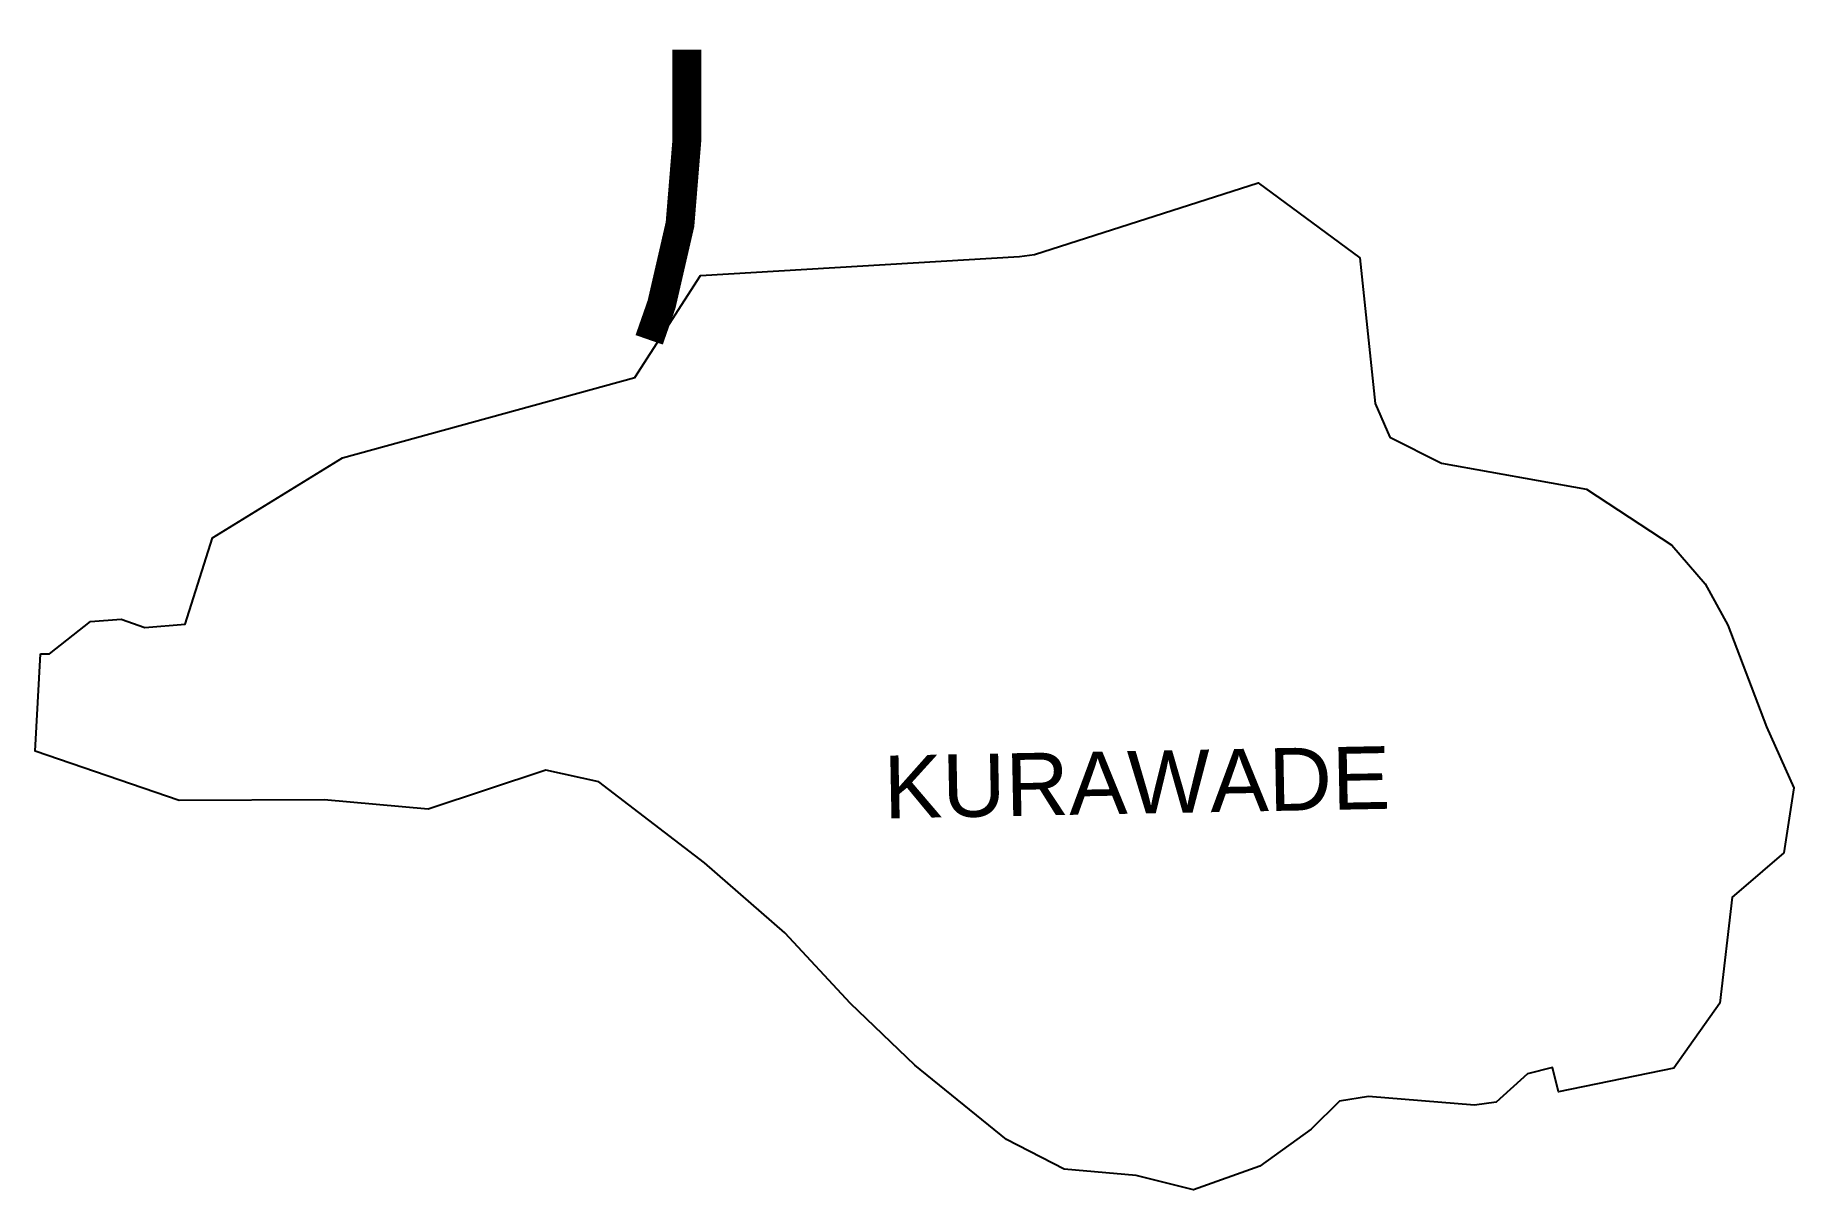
# Model space of a CAD drawing. Header units: metres. Extents: x 288816 to 291862, y 1992733 to 1994735.
import ezdxf

# ---------------------------------------------------------------- set-up
doc = ezdxf.new("R2010")
doc.units = ezdxf.units.M
doc.header["$MEASUREMENT"] = 0
for name, color, linetype in [('UNPROTECTED DUE TO CREEK', 150, 'Continuous'), ('village', 3, 'Continuous'), ('VILLAGE NAME', 250, 'Continuous')]:
    doc.layers.add(name, color=color, linetype=linetype)
doc.styles.get("Standard").update_dxf_attribs({"font": 'arial.ttf'})

msp = doc.modelspace()

# ---------------------------------------------------------------- linework, layer by layer
at = {"layer": 'UNPROTECTED DUE TO CREEK', "const_width": 50, "flags": 128}
msp.add_lwpolyline([(289944.8, 1994709.6), (289944.8, 1994553.8), (289932.8, 1994406.6), (289900.8, 1994267.8), (289879.4, 1994206.5)], dxfattribs=at)
at = {"layer": 'village'}
msp.add_lwpolyline([(288824.8, 1993662.3), (288840.6, 1993662.1)], dxfattribs=at)
msp.add_polyline3d([(288840.6, 1993662.1, 0), (288911.9, 1993718.1, 0), (288964.9, 1993722.1, 0), (289005.9, 1993708, 0), (289075.6, 1993713.6, 0), (289123, 1993863.3, 0), (289348.2, 1994001.9, 0), (289854.3, 1994141.5, 0), (289968.3, 1994317.8, 0), (289968.3, 1994317.8, 0), (290520.8, 1994350.7, 0), (290546.9, 1994354.2, 0), (290934.4, 1994478.4, 0), (291110.5, 1994348.4, 0), (291136.9, 1994096, 0), (291162.2, 1994037.6, 0), (291252.1, 1993992.9, 0), (291503.3, 1993947.5, 0), (291651.1, 1993850.8, 0), (291708.7, 1993783.6, 0), (291747.9, 1993711.7, 0), (291814.6, 1993535.8, 0), (291862.2, 1993429.8, 0), (291844.8, 1993317.5, 0), (291771.1, 1993253.8, 0), (291755.3, 1993240.2, 0), (291734, 1993056.5, 0), (291654.6, 1992944.2, 0), (291454.3, 1992903, 0), (291443.9, 1992945.2, 0), (291401.1, 1992934.5, 0), (291346.6, 1992885.2, 0), (291309, 1992879.9, 0), (291125.7, 1992894.8, 0), (291075.5, 1992887.1, 0), (291026, 1992838.1, 0), (290937.4, 1992774.4, 0), (290822.5, 1992733.2, 0), (290723, 1992758, 0), (290598.2, 1992769, 0), (290498.3, 1992820.3, 0), (290339.5, 1992949.4, 0), (290228.2, 1993056.2, 0), (290114.6, 1993178.6, 0), (289975.4, 1993299.7, 0), (289792.4, 1993440.1, 0), (289700.2, 1993460.6, 0), (289496.4, 1993392.9, 0), (289316.4, 1993409.4, 0), (289065.5, 1993408.3, 0), (288815.8, 1993493.3, 0), (288824.8, 1993662.3, 0)], dxfattribs=at)
msp.add_polyline3d([(288840.6, 1993662.1, 0), (288911.9, 1993718.1, 0), (288964.9, 1993722.1, 0), (289005.9, 1993708, 0), (289075.6, 1993713.6, 0), (289123, 1993863.3, 0), (289348.2, 1994001.9, 0), (289854.3, 1994141.5, 0), (289968.3, 1994317.8, 0), (289968.3, 1994317.8, 0), (290520.8, 1994350.7, 0), (290546.9, 1994354.2, 0), (290934.4, 1994478.4, 0), (291110.5, 1994348.4, 0), (291136.9, 1994096, 0), (291162.2, 1994037.6, 0), (291252.1, 1993992.9, 0), (291503.3, 1993947.5, 0), (291651.1, 1993850.8, 0), (291708.7, 1993783.6, 0), (291747.9, 1993711.7, 0), (291814.6, 1993535.8, 0), (291862.2, 1993429.8, 0), (291844.8, 1993317.5, 0), (291771.1, 1993253.8, 0), (291755.3, 1993240.2, 0), (291734, 1993056.5, 0), (291654.6, 1992944.2, 0), (291454.3, 1992903, 0), (291443.9, 1992945.2, 0), (291401.1, 1992934.5, 0), (291346.6, 1992885.2, 0), (291309, 1992879.9, 0), (291125.7, 1992894.8, 0), (291075.5, 1992887.1, 0), (291026, 1992838.1, 0), (290937.4, 1992774.4, 0), (290822.5, 1992733.2, 0), (290723, 1992758, 0), (290598.2, 1992769, 0), (290498.3, 1992820.3, 0), (290339.5, 1992949.4, 0), (290228.2, 1993056.2, 0), (290114.6, 1993178.6, 0), (289975.4, 1993299.7, 0), (289792.4, 1993440.1, 0), (289700.2, 1993460.6, 0), (289496.4, 1993392.9, 0), (289316.4, 1993409.4, 0), (289065.5, 1993408.3, 0), (288815.8, 1993493.3, 0), (288824.8, 1993662.3, 0)], dxfattribs=at)

# ---------------------------------------------------------------- texts
at = {"layer": 'VILLAGE NAME', "insert": (290284.6, 1993485.6), "char_height": 108.748, "attachment_point": 1, "rotation": 1.1028}
msp.add_mtext_dynamic_manual_height_columns('{\\fArial|b0|i0|c0|p34;KURAWADE}', width=1571.314, gutter_width=543.7, heights=[0], dxfattribs=at)

doc.saveas('drawing.dxf')
